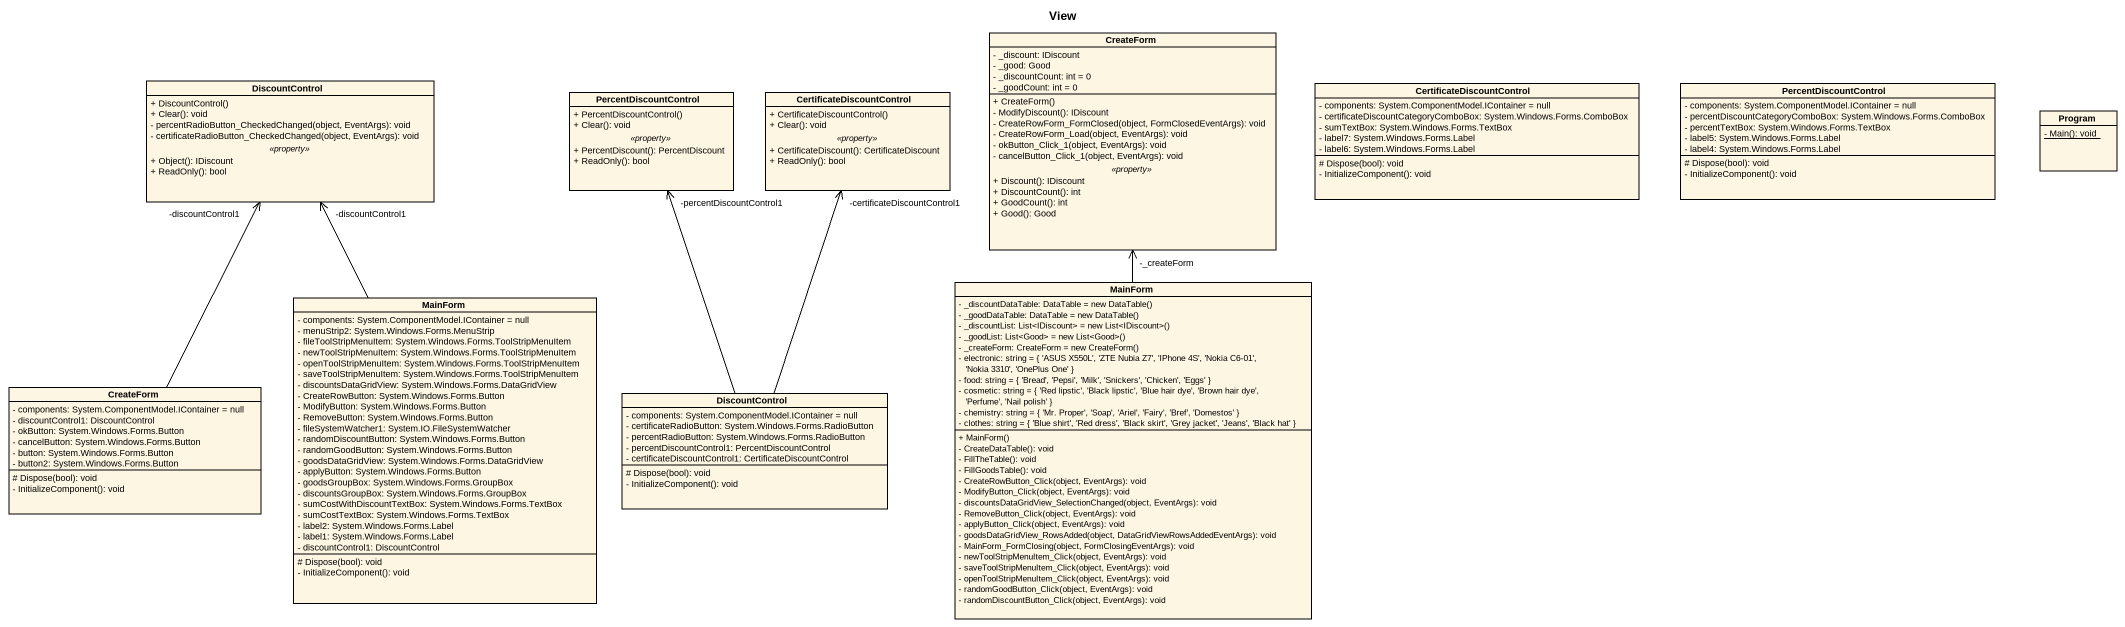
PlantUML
@startuml
title View
hide circle
hide empty members
skinparam classAttributeIconSize 0
class CreateForm {
  - _discount: IDiscount
  - _good: Good
  - _discountCount: int = 0
  - _goodCount: int = 0
  --
  + CreateForm()
  - ModifyDiscount(): IDiscount
  - CreateRowForm_FormClosed(object, FormClosedEventArgs): void
  - CreateRowForm_Load(object, EventArgs): void
  - okButton_Click_1(object, EventArgs): void
  - cancelButton_Click_1(object, EventArgs): void
  .. <<property>> ..
  + Discount(): IDiscount
  + DiscountCount(): int
  + GoodCount(): int
  + Good(): Good
}
class DiscountControl {
  + DiscountControl()
  + Clear(): void
  - percentRadioButton_CheckedChanged(object, EventArgs): void
  - certificateRadioButton_CheckedChanged(object, EventArgs): void
  .. <<property>> ..
  + Object(): IDiscount
  + ReadOnly(): bool
}
class PercentDiscountControl {
  + PercentDiscountControl()
  + Clear(): void
  .. <<property>> ..
  + PercentDiscount(): PercentDiscount
  + ReadOnly(): bool
}
class CertificateDiscountControl {
  + CertificateDiscountControl()
  + Clear(): void
  .. <<property>> ..
  + CertificateDiscount(): CertificateDiscount
  + ReadOnly(): bool
}
class "CertificateDiscountControl" as CertificateDiscountControl_2 {
  - components: System.ComponentModel.IContainer = null
  - certificateDiscountCategoryComboBox: System.Windows.Forms.ComboBox
  - sumTextBox: System.Windows.Forms.TextBox
  - label7: System.Windows.Forms.Label
  - label6: System.Windows.Forms.Label
  # Dispose(bool): void
  - InitializeComponent(): void
}
class "PercentDiscountControl" as PercentDiscountControl_2 {
  - components: System.ComponentModel.IContainer = null
  - percentDiscountCategoryComboBox: System.Windows.Forms.ComboBox
  - percentTextBox: System.Windows.Forms.TextBox
  - label5: System.Windows.Forms.Label
  - label4: System.Windows.Forms.Label
  # Dispose(bool): void
  - InitializeComponent(): void
}
class Program {
  {static} - Main(): void
}
class MainForm {
  {field} - _discountDataTable: DataTable = new DataTable()
  {field} - _goodDataTable: DataTable = new DataTable()
  {field} - _discountList: List<IDiscount> = new List<IDiscount>()
  {field} - _goodList: List<Good> = new List<Good>()
  {field} - _createForm: CreateForm = new CreateForm()
  - electronic: string = { 'ASUS X550L', 'ZTE Nubia Z7', 'IPhone 4S', 'Nokia C6-01', 'Nokia 3310', 'OnePlus One' }
  - food: string = { 'Bread', 'Pepsi', 'Milk', 'Snickers', 'Chicken', 'Eggs' }
  - cosmetic: string = { 'Red lipstic', 'Black lipstic', 'Blue hair dye', 'Brown hair dye', 'Perfume', 'Nail polish' }
  - chemistry: string = { 'Mr. Proper', 'Soap', 'Ariel', 'Fairy', 'Bref', 'Domestos' }
  - clothes: string = { 'Blue shirt', 'Red dress', 'Black skirt', 'Grey jacket', 'Jeans', 'Black hat' }
  + MainForm()
  - CreateDataTable(): void
  - FillTheTable(): void
  - FillGoodsTable(): void
  - CreateRowButton_Click(object, EventArgs): void
  - ModifyButton_Click(object, EventArgs): void
  - discountsDataGridView_SelectionChanged(object, EventArgs): void
  - RemoveButton_Click(object, EventArgs): void
  - applyButton_Click(object, EventArgs): void
  - goodsDataGridView_RowsAdded(object, DataGridViewRowsAddedEventArgs): void
  - MainForm_FormClosing(object, FormClosingEventArgs): void
  - newToolStripMenuItem_Click(object, EventArgs): void
  - saveToolStripMenuItem_Click(object, EventArgs): void
  - openToolStripMenuItem_Click(object, EventArgs): void
  - randomGoodButton_Click(object, EventArgs): void
  - randomDiscountButton_Click(object, EventArgs): void
}
class "MainForm" as MainForm_2 {
  - components: System.ComponentModel.IContainer = null
  - menuStrip2: System.Windows.Forms.MenuStrip
  - fileToolStripMenuItem: System.Windows.Forms.ToolStripMenuItem
  - newToolStripMenuItem: System.Windows.Forms.ToolStripMenuItem
  - openToolStripMenuItem: System.Windows.Forms.ToolStripMenuItem
  - saveToolStripMenuItem: System.Windows.Forms.ToolStripMenuItem
  - discountsDataGridView: System.Windows.Forms.DataGridView
  - CreateRowButton: System.Windows.Forms.Button
  - ModifyButton: System.Windows.Forms.Button
  - RemoveButton: System.Windows.Forms.Button
  - fileSystemWatcher1: System.IO.FileSystemWatcher
  - randomDiscountButton: System.Windows.Forms.Button
  - randomGoodButton: System.Windows.Forms.Button
  - goodsDataGridView: System.Windows.Forms.DataGridView
  - applyButton: System.Windows.Forms.Button
  - goodsGroupBox: System.Windows.Forms.GroupBox
  - discountsGroupBox: System.Windows.Forms.GroupBox
  - sumCostWithDiscountTextBox: System.Windows.Forms.TextBox
  - sumCostTextBox: System.Windows.Forms.TextBox
  - label2: System.Windows.Forms.Label
  - label1: System.Windows.Forms.Label
  - discountControl1: DiscountControl
  # Dispose(bool): void
  - InitializeComponent(): void
}
class "CreateForm" as CreateForm_2 {
  - components: System.ComponentModel.IContainer = null
  - discountControl1: DiscountControl
  - okButton: System.Windows.Forms.Button
  - cancelButton: System.Windows.Forms.Button
  - button: System.Windows.Forms.Button
  - button2: System.Windows.Forms.Button
  # Dispose(bool): void
  - InitializeComponent(): void
}
class "DiscountControl" as DiscountControl_2 {
  - components: System.ComponentModel.IContainer = null
  - certificateRadioButton: System.Windows.Forms.RadioButton
  - percentRadioButton: System.Windows.Forms.RadioButton
  - percentDiscountControl1: PercentDiscountControl
  - certificateDiscountControl1: CertificateDiscountControl
  # Dispose(bool): void
  - InitializeComponent(): void
}
MainForm -up-> "-_createForm" CreateForm
MainForm_2 -up-> "-discountControl1" DiscountControl
CreateForm_2 -up-> "-discountControl1" DiscountControl
DiscountControl_2 -up-> "-percentDiscountControl1" PercentDiscountControl
DiscountControl_2 -up-> "-certificateDiscountControl1" CertificateDiscountControl
@enduml
